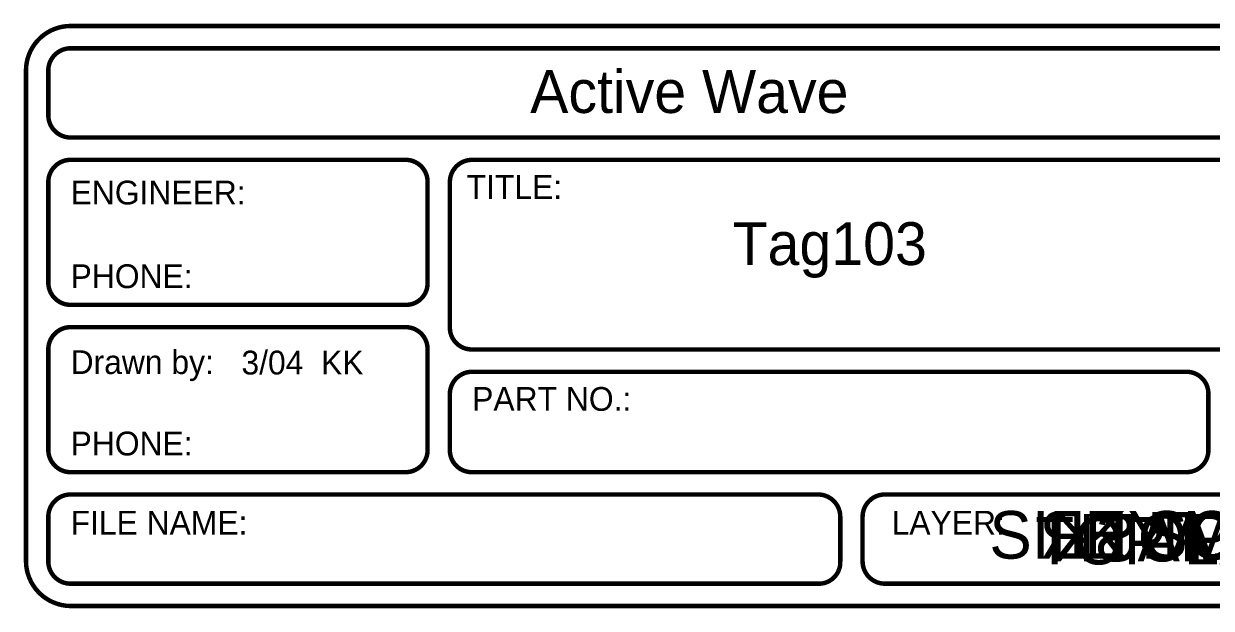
# Model space of a CAD drawing. Extents: x 7.81 to 12.22, y 5.5 to 10.76.
# Drawn here: x 7.815 to 10.476, y 5.497 to 6.807 of the extents above; entities that cross this region are included whole.
import ezdxf

# ---------------------------------------------------------------- set-up
doc = ezdxf.new("R2010")
doc.units = 0
for name, color, linetype in [('BOTTOMLAYER', 5, 'CONTINUOUS'), ('BOTTOMSOLDER', 6, 'CONTINUOUS'), ('MECHANICAL4', 56, 'CONTINUOUS'), ('TOPLAYER', 1, 'CONTINUOUS'), ('TOPOVERLAY', 2, 'CONTINUOUS'), ('TOPPASTE', 8, 'CONTINUOUS'), ('TOPSOLDER', 216, 'CONTINUOUS')]:
    doc.layers.add(name, color=color, linetype=linetype)

msp = doc.modelspace()

# ---------------------------------------------------------------- linework, layer by layer
at = {"layer": 'MECHANICAL4', "const_width": 0.01}
for points in [[(7.81992, 6.701823, -0.414214), (7.91992, 6.801823)], [(7.86992, 6.701823, -0.414214), (7.91992, 6.751823)], [(7.91992, 6.551823, -0.414214), (7.86992, 6.601823)], [(7.86992, 6.451823, -0.414214), (7.91992, 6.501823)], [(8.67092, 6.501823, -0.414214), (8.71992, 6.452823)], [(8.769919, 6.451823, -0.414214), (8.819919, 6.501823)], [(7.91992, 6.176823, -0.414214), (7.86992, 6.226823)], [(8.71992, 6.224823, -0.414214), (8.67192, 6.176823)], [(7.86992, 6.076823, -0.414214), (7.91992, 6.126823)], [(8.66921, 6.126793, -0.424475), (8.71992, 6.077823)], [(8.81892, 6.076823, -0.414214), (8.76992, 6.125823)], [(8.76992, 5.976823, -0.414214), (8.81992, 6.026823)], [(10.42092, 6.026823, -0.414214), (10.46992, 5.977823)], [(7.919047, 5.801831, -0.409111), (7.86992, 5.851823)], [(8.71992, 5.850823, -0.414214), (8.67092, 5.801823)], [(8.81892, 5.801823, -0.414214), (8.76992, 5.850823)], [(10.469912, 5.851678, -0.419335), (10.42092, 5.801823)], [(7.86992, 5.701823, -0.414214), (7.91992, 5.751823)], [(9.59492, 5.751823, -0.414214), (9.64492, 5.701823)], [(9.69492, 5.701823, -0.414214), (9.74492, 5.751823)], [(7.919157, 5.501838, -0.409111), (7.81992, 5.602823)], [(7.919047, 5.551831, -0.409111), (7.86992, 5.601823)], [(9.644901, 5.601498, -0.429634), (9.596082, 5.55182)], [(9.744047, 5.551831, -0.409111), (9.69492, 5.601823)]]:
    msp.add_lwpolyline(points, format="xyb", dxfattribs=at)
for points in [[(7.91992, 6.801823), (12.11992, 6.801823)], [(7.91992, 6.751823), (10.86992, 6.751823)], [(7.81992, 5.601823), (7.81992, 6.701823)], [(7.86992, 6.601823), (7.86992, 6.701823)], [(7.91992, 6.551823), (10.86992, 6.551823)], [(7.91992, 6.501823), (8.66992, 6.501823)], [(8.81992, 6.501823), (10.86992, 6.501823)], [(7.86992, 6.226823), (7.86992, 6.451823)], [(8.71992, 6.226823), (8.71992, 6.451823)], [(8.76992, 6.126823), (8.76992, 6.451823)], [(7.91992, 6.176823), (8.66992, 6.176823)], [(7.91992, 6.126823), (8.66992, 6.126823)], [(7.86992, 5.851823), (7.86992, 6.076823)], [(8.71992, 5.851823), (8.71992, 6.076823)], [(8.81992, 6.076823), (10.86992, 6.076823)], [(8.81992, 6.026823), (10.41992, 6.026823)], [(8.76992, 5.851823), (8.76992, 5.976823)], [(10.46992, 5.851823), (10.46992, 5.976823)], [(7.91992, 5.801823), (8.66992, 5.801823)], [(8.81992, 5.801823), (10.41992, 5.801823)], [(7.91992, 5.751823), (9.59492, 5.751823)], [(9.74492, 5.751823), (11.41992, 5.751823)], [(7.86992, 5.601823), (7.86992, 5.701823)], [(9.64492, 5.601823), (9.64492, 5.701823)], [(9.69492, 5.601823), (9.69492, 5.701823)], [(7.91992, 5.551823), (9.59492, 5.551823)], [(9.74492, 5.551823), (11.41992, 5.551823)], [(7.91992, 5.501823), (12.11992, 5.501823)]]:
    msp.add_lwpolyline(points, dxfattribs=at)
at = {"layer": 'MECHANICAL4', "const_width": 0.005}
for points in [[(7.91742, 6.801823, 1), (7.92242, 6.801823, 1)], [(7.91742, 6.801823, 1), (7.92242, 6.801823, 1)], [(7.91742, 6.751823, 1), (7.92242, 6.751823, 1)], [(7.91742, 6.751823, 1), (7.92242, 6.751823, 1)], [(7.81742, 6.701823, 1), (7.82242, 6.701823, 1)], [(7.81742, 6.701823, 1), (7.82242, 6.701823, 1)], [(7.86742, 6.701823, 1), (7.87242, 6.701823, 1)], [(7.86742, 6.701823, 1), (7.87242, 6.701823, 1)], [(7.86742, 6.601823, 1), (7.87242, 6.601823, 1)], [(7.86742, 6.601823, 1), (7.87242, 6.601823, 1)], [(7.91742, 6.551823, 1), (7.92242, 6.551823, 1)], [(7.91742, 6.551823, 1), (7.92242, 6.551823, 1)], [(7.91742, 6.501823, 1), (7.92242, 6.501823, 1)], [(7.91742, 6.501823, 1), (7.92242, 6.501823, 1)], [(8.66742, 6.501823, 1), (8.67242, 6.501823, 1)], [(8.66842, 6.501823, 1), (8.67342, 6.501823, 1)], [(8.817419, 6.501823, 1), (8.822419, 6.501823, 1)], [(8.81742, 6.501823, 1), (8.82242, 6.501823, 1)], [(7.86742, 6.451823, 1), (7.87242, 6.451823, 1)], [(7.86742, 6.451823, 1), (7.87242, 6.451823, 1)], [(8.71742, 6.452823, 1), (8.72242, 6.452823, 1)], [(8.71742, 6.451823, 1), (8.72242, 6.451823, 1)], [(8.767419, 6.451823, 1), (8.772419, 6.451823, 1)], [(8.76742, 6.451823, 1), (8.77242, 6.451823, 1)], [(7.86742, 6.226823, 1), (7.87242, 6.226823, 1)], [(7.86742, 6.226823, 1), (7.87242, 6.226823, 1)], [(8.71742, 6.226823, 1), (8.72242, 6.226823, 1)], [(8.71742, 6.224823, 1), (8.72242, 6.224823, 1)], [(7.91742, 6.176823, 1), (7.92242, 6.176823, 1)], [(7.91742, 6.176823, 1), (7.92242, 6.176823, 1)], [(8.66742, 6.176823, 1), (8.67242, 6.176823, 1)], [(8.66942, 6.176823, 1), (8.67442, 6.176823, 1)], [(7.91742, 6.126823, 1), (7.92242, 6.126823, 1)], [(7.91742, 6.126823, 1), (7.92242, 6.126823, 1)], [(8.66671, 6.126793, 1), (8.67171, 6.126793, 1)], [(8.66742, 6.126823, 1), (8.67242, 6.126823, 1)], [(8.76742, 6.126823, 1), (8.77242, 6.126823, 1)], [(8.76742, 6.125823, 1), (8.77242, 6.125823, 1)], [(7.86742, 6.076823, 1), (7.87242, 6.076823, 1)], [(7.86742, 6.076823, 1), (7.87242, 6.076823, 1)], [(8.71742, 6.077823, 1), (8.72242, 6.077823, 1)], [(8.71742, 6.076823, 1), (8.72242, 6.076823, 1)], [(8.81642, 6.076823, 1), (8.82142, 6.076823, 1)], [(8.81742, 6.076823, 1), (8.82242, 6.076823, 1)], [(8.81742, 6.026823, 1), (8.82242, 6.026823, 1)], [(8.81742, 6.026823, 1), (8.82242, 6.026823, 1)], [(10.41742, 6.026823, 1), (10.42242, 6.026823, 1)], [(10.41842, 6.026823, 1), (10.42342, 6.026823, 1)], [(8.76742, 5.976823, 1), (8.77242, 5.976823, 1)], [(8.76742, 5.976823, 1), (8.77242, 5.976823, 1)], [(10.46742, 5.977823, 1), (10.47242, 5.977823, 1)], [(10.46742, 5.976823, 1), (10.47242, 5.976823, 1)], [(7.86742, 5.851823, 1), (7.87242, 5.851823, 1)], [(7.86742, 5.851823, 1), (7.87242, 5.851823, 1)], [(8.71742, 5.851823, 1), (8.72242, 5.851823, 1)], [(8.71742, 5.850823, 1), (8.72242, 5.850823, 1)], [(8.76742, 5.851823, 1), (8.77242, 5.851823, 1)], [(8.76742, 5.850823, 1), (8.77242, 5.850823, 1)], [(10.467413, 5.851678, 1), (10.472413, 5.851678, 1)], [(10.46742, 5.851823, 1), (10.47242, 5.851823, 1)], [(7.916547, 5.801831, 1), (7.921547, 5.801831, 1)], [(7.91742, 5.801823, 1), (7.92242, 5.801823, 1)], [(8.66742, 5.801823, 1), (8.67242, 5.801823, 1)], [(8.66842, 5.801823, 1), (8.67342, 5.801823, 1)], [(8.81642, 5.801823, 1), (8.82142, 5.801823, 1)], [(8.81742, 5.801823, 1), (8.82242, 5.801823, 1)], [(10.41742, 5.801823, 1), (10.42242, 5.801823, 1)], [(10.41842, 5.801823, 1), (10.42342, 5.801823, 1)], [(7.91742, 5.751823, 1), (7.92242, 5.751823, 1)], [(7.91742, 5.751823, 1), (7.92242, 5.751823, 1)], [(9.59242, 5.751823, 1), (9.59742, 5.751823, 1)], [(9.59242, 5.751823, 1), (9.59742, 5.751823, 1)], [(9.74242, 5.751823, 1), (9.74742, 5.751823, 1)], [(9.74242, 5.751823, 1), (9.74742, 5.751823, 1)], [(7.86742, 5.701823, 1), (7.87242, 5.701823, 1)], [(7.86742, 5.701823, 1), (7.87242, 5.701823, 1)], [(9.64242, 5.701823, 1), (9.64742, 5.701823, 1)], [(9.64242, 5.701823, 1), (9.64742, 5.701823, 1)], [(9.69242, 5.701823, 1), (9.69742, 5.701823, 1)], [(9.69242, 5.701823, 1), (9.69742, 5.701823, 1)], [(7.81742, 5.602823, 1), (7.82242, 5.602823, 1)], [(7.81742, 5.601823, 1), (7.82242, 5.601823, 1)], [(7.86742, 5.601823, 1), (7.87242, 5.601823, 1)], [(7.86742, 5.601823, 1), (7.87242, 5.601823, 1)], [(9.642401, 5.601498, 1), (9.647401, 5.601498, 1)], [(9.64242, 5.601823, 1), (9.64742, 5.601823, 1)], [(9.69242, 5.601823, 1), (9.69742, 5.601823, 1)], [(9.69242, 5.601823, 1), (9.69742, 5.601823, 1)], [(7.916547, 5.551831, 1), (7.921547, 5.551831, 1)], [(7.91742, 5.551823, 1), (7.92242, 5.551823, 1)], [(9.59242, 5.551823, 1), (9.59742, 5.551823, 1)], [(9.593582, 5.55182, 1), (9.598582, 5.55182, 1)], [(9.741547, 5.551831, 1), (9.746547, 5.551831, 1)], [(9.74242, 5.551823, 1), (9.74742, 5.551823, 1)], [(7.916657, 5.501838, 1), (7.921657, 5.501838, 1)], [(7.91742, 5.501823, 1), (7.92242, 5.501823, 1)]]:
    msp.add_lwpolyline(points, format="xyb", close=True, dxfattribs=at)

# ---------------------------------------------------------------- texts
at = {"layer": 'BOTTOMLAYER', "text_generation_flag": 2}
msp.add_text('BOTTOM LAYER', height=0.106666, dxfattribs=at).set_placement((11.209, 5.608))
at = {"layer": 'BOTTOMSOLDER', "text_generation_flag": 2}
msp.add_text('BOTTOM MASK', height=0.106666, dxfattribs=at).set_placement((11.174691, 5.601697))
at = {"layer": 'MECHANICAL4'}
for s, height, p in [('Active Wave', 0.096, (8.949919, 6.606823)), ('TITLE:', 0.053334, (8.80742, 6.414323)), ('ENGINEER:', 0.053334, (7.91992, 6.401823)), ('Tag103', 0.096, (9.403596, 6.266)), ('PHONE: ', 0.053334, (7.91992, 6.214323)), ('Drawn by:', 0.053334, (7.91992, 6.021823)), ('3/04  KK', 0.053334, (8.302885, 6.020767)), ('PART NO.:', 0.053334, (8.81992, 5.939323)), ('PHONE: ', 0.053334, (7.91992, 5.839323)), ('FILE NAME:', 0.053334, (7.91992, 5.661823)), ('LAYER:', 0.053334, (9.75992, 5.661823))]:
    msp.add_text(s, height=height, dxfattribs=at).set_placement(p)
at = {"layer": 'TOPLAYER'}
msp.add_text('TOP LAYER', height=0.106666, dxfattribs=at).set_placement((10.082, 5.595))
at = {"layer": 'TOPOVERLAY'}
msp.add_text('SILK SCREEN', height=0.106666, dxfattribs=at).set_placement((9.979, 5.608))
at = {"layer": 'TOPPASTE'}
msp.add_text('TOP PASTE', height=0.106666, dxfattribs=at).set_placement((10.224691, 5.601697))
at = {"layer": 'TOPSOLDER'}
msp.add_text('TOP MASK', height=0.106666, dxfattribs=at).set_placement((10.341, 5.606))

doc.saveas('drawing.dxf')
